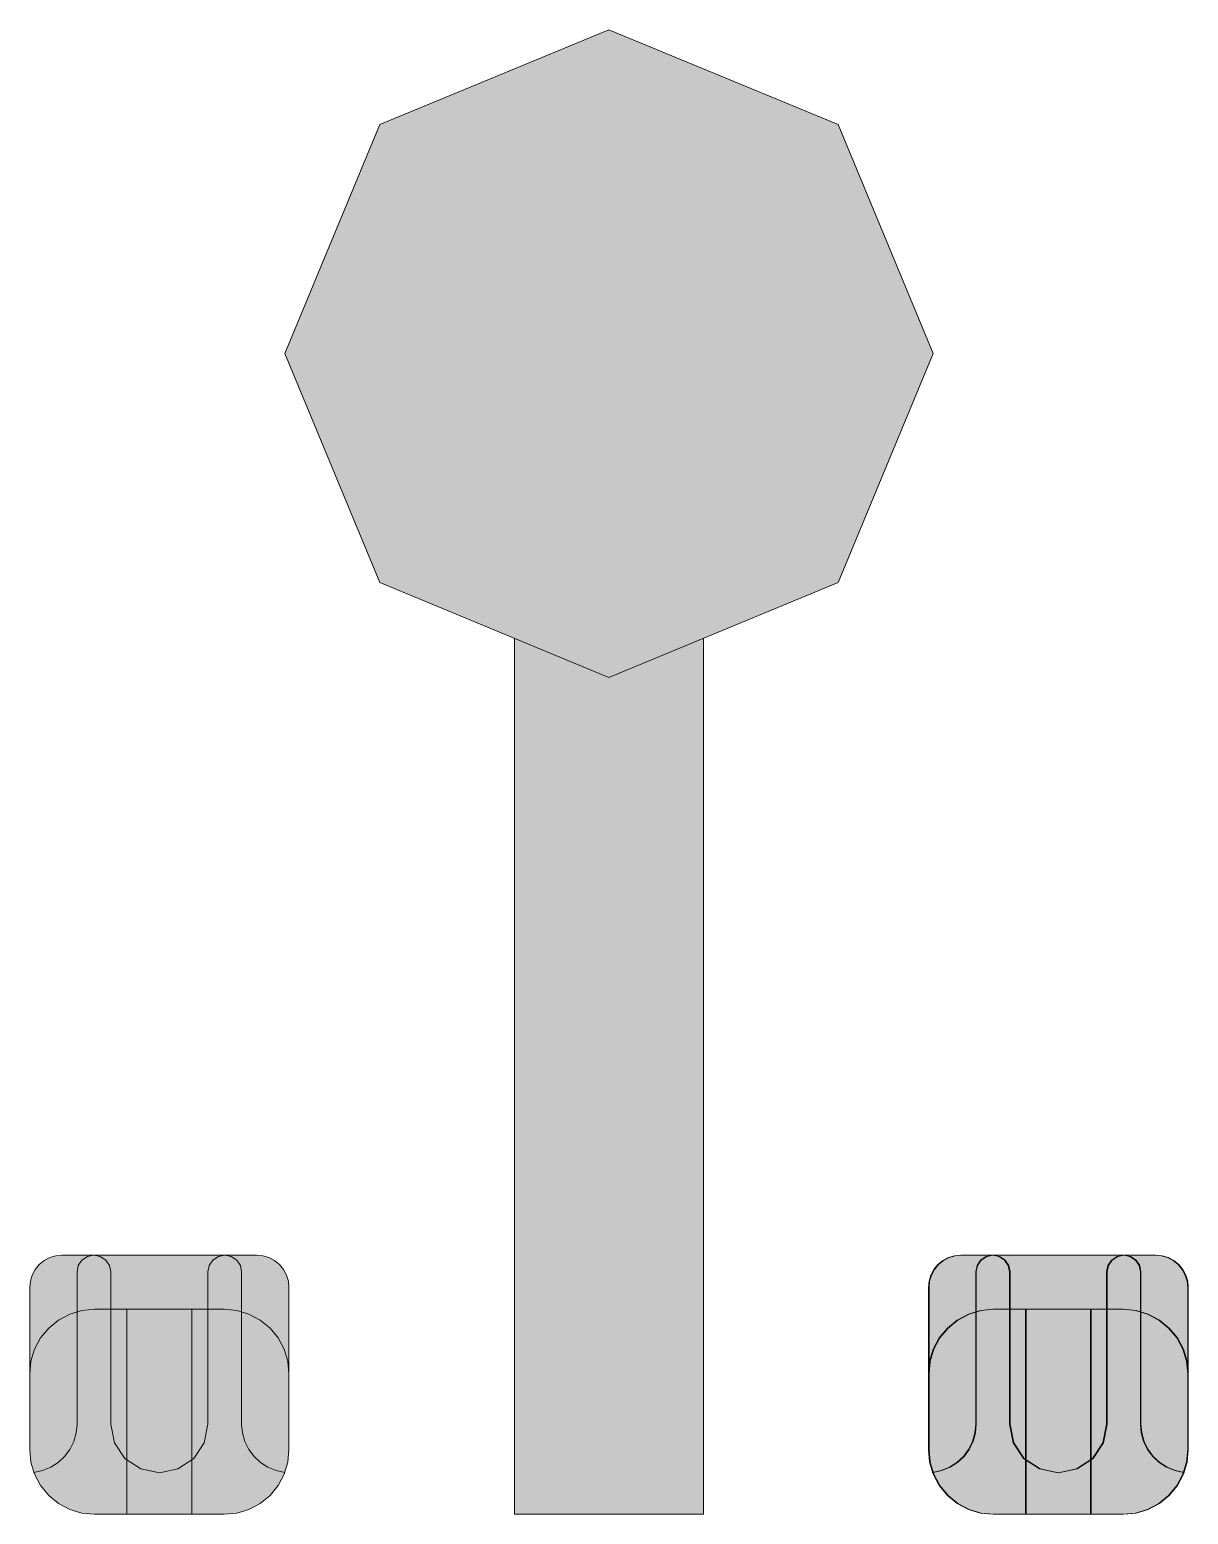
# Model space of a CAD drawing. Header units: millimetres. Extents: x 1356.794 to 1357.009, y 1285.701 to 1285.976.
import ezdxf

# ---------------------------------------------------------------- set-up
doc = ezdxf.new("R2010")
doc.units = ezdxf.units.MM
doc.layers.add('AR-MOB_cama casal', color=255, linetype='Continuous')
doc.layers.add('AR-Mobiliário', color=1, linetype='Continuous', lineweight=0)

msp = doc.modelspace()

# ---------------------------------------------------------------- hatches: boundary and pattern name
at = {"layer": 'AR-MOB_cama casal'}
h = msp.add_hatch(color=254, dxfattribs=at)
h.set_gradient(color1=(214, 214, 214), rotation=90, one_color=1, tint=1, name='CYLINDER')
h.paths.add_polyline_path([(1356.85906, 1285.95852), (1356.84148, 1285.9161), (1356.85906, 1285.87367), (1356.90148, 1285.8561), (1356.94391, 1285.87367), (1356.96148, 1285.9161), (1356.94391, 1285.95852), (1356.90148, 1285.9761)])
h.paths.add_polyline_path([(1356.88398, 1285.86334), (1356.88398, 1285.7011), (1356.91898, 1285.7011), (1356.91898, 1285.86334), (1356.90148, 1285.8561)])
h = msp.add_hatch(color=254, dxfattribs=at)
h.set_gradient(color1=(214, 214, 214), rotation=90, one_color=1, tint=1, name='CYLINDER')
h.paths.add_polyline_path([(1356.79906, 1285.74898), (1356.79793, 1285.74864), (1356.7969, 1285.74808), (1356.79599, 1285.74734), (1356.79524, 1285.74643), (1356.79469, 1285.74539), (1356.79435, 1285.74427), (1356.79423, 1285.7431), (1356.79423, 1285.7271), (1356.79446, 1285.72944), (1356.79514, 1285.73169), (1356.79625, 1285.73376), (1356.79775, 1285.73558), (1356.79956, 1285.73707), (1356.80164, 1285.73818), (1356.80299, 1285.73859), (1356.80299, 1285.74598), (1356.80323, 1285.74717), (1356.8039, 1285.74818), (1356.80492, 1285.74886), (1356.80611, 1285.7491), (1356.80023, 1285.7491)])
h.paths.add_polyline_path([(1356.80611, 1285.7491), (1356.80492, 1285.74886), (1356.8039, 1285.74818), (1356.80323, 1285.74717), (1356.80299, 1285.74598), (1356.80299, 1285.73859), (1356.80389, 1285.73886), (1356.80623, 1285.7391), (1356.80923, 1285.7391), (1356.80923, 1285.74598), (1356.80899, 1285.74717), (1356.80832, 1285.74818), (1356.8073, 1285.74886)])
h.paths.add_polyline_path([(1356.80611, 1285.7491), (1356.8073, 1285.74886), (1356.80832, 1285.74818), (1356.80899, 1285.74717), (1356.80923, 1285.74598), (1356.80923, 1285.7391), (1356.82723, 1285.7391), (1356.82723, 1285.74598), (1356.82747, 1285.74717), (1356.82814, 1285.74818), (1356.82916, 1285.74886), (1356.83035, 1285.7491)])
h.paths.add_polyline_path([(1356.83154, 1285.74886), (1356.83035, 1285.7491), (1356.82916, 1285.74886), (1356.82814, 1285.74818), (1356.82747, 1285.74717), (1356.82723, 1285.74598), (1356.82723, 1285.7391), (1356.83023, 1285.7391), (1356.83257, 1285.73886), (1356.83347, 1285.73859), (1356.83347, 1285.74598), (1356.83323, 1285.74717), (1356.83256, 1285.74818)])
h.paths.add_polyline_path([(1356.83853, 1285.74864), (1356.8374, 1285.74898), (1356.83623, 1285.7491), (1356.83035, 1285.7491), (1356.83154, 1285.74886), (1356.83256, 1285.74818), (1356.83323, 1285.74717), (1356.83347, 1285.74598), (1356.83347, 1285.73859), (1356.83482, 1285.73818), (1356.8369, 1285.73707), (1356.83872, 1285.73558), (1356.84021, 1285.73376), (1356.84132, 1285.73169), (1356.842, 1285.72944), (1356.84223, 1285.7271), (1356.84223, 1285.7431), (1356.84212, 1285.74427), (1356.84177, 1285.74539), (1356.84122, 1285.74643), (1356.84047, 1285.74734), (1356.83956, 1285.74808)])
h.paths.add_polyline_path([(1356.8369, 1285.73707), (1356.83482, 1285.73818), (1356.83347, 1285.73859), (1356.83347, 1285.7178), (1356.83362, 1285.71617), (1356.83406, 1285.71459), (1356.83478, 1285.71312), (1356.83576, 1285.71181), (1356.83696, 1285.71069), (1356.83834, 1285.70981), (1356.83985, 1285.70919), (1356.84143, 1285.70887), (1356.842, 1285.71075), (1356.84223, 1285.7131), (1356.84223, 1285.7271), (1356.842, 1285.72944), (1356.84132, 1285.73169), (1356.84021, 1285.73376), (1356.83872, 1285.73558)])
h.paths.add_polyline_path([(1356.83023, 1285.7391), (1356.82723, 1285.7391), (1356.82723, 1285.7178), (1356.82655, 1285.71436), (1356.82459, 1285.71144), (1356.82423, 1285.7112), (1356.82423, 1285.7011), (1356.83023, 1285.7011), (1356.83257, 1285.70133), (1356.83482, 1285.70201), (1356.8369, 1285.70312), (1356.83872, 1285.70461), (1356.84021, 1285.70643), (1356.84132, 1285.7085), (1356.84143, 1285.70887), (1356.83985, 1285.70919), (1356.83834, 1285.70981), (1356.83696, 1285.71069), (1356.83576, 1285.71181), (1356.83478, 1285.71312), (1356.83406, 1285.71459), (1356.83362, 1285.71617), (1356.83347, 1285.7178), (1356.83347, 1285.73859), (1356.83257, 1285.73886)])
h.paths.add_polyline_path([(1356.82423, 1285.7391), (1356.82423, 1285.7112), (1356.82459, 1285.71144), (1356.82655, 1285.71436), (1356.82723, 1285.7178), (1356.82723, 1285.7391)])
h.paths.add_polyline_path([(1356.81223, 1285.7391), (1356.81223, 1285.7112), (1356.81479, 1285.70949), (1356.81823, 1285.7088), (1356.82167, 1285.70949), (1356.82423, 1285.7112), (1356.82423, 1285.7391)])
h.paths.add_polyline_path([(1356.81823, 1285.7088), (1356.81479, 1285.70949), (1356.81223, 1285.7112), (1356.81223, 1285.7011), (1356.82423, 1285.7011), (1356.82423, 1285.7112), (1356.82167, 1285.70949)])
h.paths.add_polyline_path([(1356.80623, 1285.7391), (1356.80389, 1285.73886), (1356.80299, 1285.73859), (1356.80299, 1285.7178), (1356.80284, 1285.71617), (1356.8024, 1285.71459), (1356.80168, 1285.71312), (1356.8007, 1285.71181), (1356.7995, 1285.71069), (1356.79812, 1285.70981), (1356.79661, 1285.70919), (1356.79503, 1285.70887), (1356.79514, 1285.7085), (1356.79625, 1285.70643), (1356.79775, 1285.70461), (1356.79956, 1285.70312), (1356.80164, 1285.70201), (1356.80389, 1285.70133), (1356.80623, 1285.7011), (1356.81223, 1285.7011), (1356.81223, 1285.7112), (1356.81187, 1285.71144), (1356.80992, 1285.71436), (1356.80923, 1285.7178), (1356.80923, 1285.7391)])
h.paths.add_polyline_path([(1356.79956, 1285.73707), (1356.79775, 1285.73558), (1356.79625, 1285.73376), (1356.79514, 1285.73169), (1356.79446, 1285.72944), (1356.79423, 1285.7271), (1356.79423, 1285.7131), (1356.79446, 1285.71075), (1356.79503, 1285.70887), (1356.79661, 1285.70919), (1356.79812, 1285.70981), (1356.7995, 1285.71069), (1356.8007, 1285.71181), (1356.80168, 1285.71312), (1356.8024, 1285.71459), (1356.80284, 1285.71617), (1356.80299, 1285.7178), (1356.80299, 1285.73859), (1356.80164, 1285.73818)])
h.paths.add_polyline_path([(1356.80923, 1285.7391), (1356.80923, 1285.7178), (1356.80992, 1285.71436), (1356.81187, 1285.71144), (1356.81223, 1285.7112), (1356.81223, 1285.7391)], flags=17)
h = msp.add_hatch(color=254, dxfattribs=at)
h.set_gradient(color1=(214, 214, 214), rotation=90, one_color=1, tint=1, name='CYLINDER')
h.paths.add_polyline_path([(1356.96545, 1285.74898), (1356.96432, 1285.74864), (1356.96329, 1285.74808), (1356.96238, 1285.74734), (1356.96163, 1285.74643), (1356.96108, 1285.74539), (1356.96073, 1285.74427), (1356.96062, 1285.7431), (1356.96062, 1285.7271), (1356.96085, 1285.72944), (1356.96153, 1285.73169), (1356.96264, 1285.73376), (1356.96413, 1285.73558), (1356.96595, 1285.73707), (1356.96803, 1285.73818), (1356.96938, 1285.73859), (1356.96938, 1285.74598), (1356.96962, 1285.74717), (1356.97029, 1285.74818), (1356.9713, 1285.74886), (1356.9725, 1285.7491), (1356.96662, 1285.7491)])
h.paths.add_polyline_path([(1356.9725, 1285.7491), (1356.9713, 1285.74886), (1356.97029, 1285.74818), (1356.96962, 1285.74717), (1356.96938, 1285.74598), (1356.96938, 1285.73859), (1356.97028, 1285.73886), (1356.97262, 1285.7391), (1356.97562, 1285.7391), (1356.97562, 1285.74598), (1356.97538, 1285.74717), (1356.9747, 1285.74818), (1356.97369, 1285.74886)])
h.paths.add_polyline_path([(1356.9725, 1285.7491), (1356.97369, 1285.74886), (1356.9747, 1285.74818), (1356.97538, 1285.74717), (1356.97562, 1285.74598), (1356.97562, 1285.7391), (1356.99362, 1285.7391), (1356.99362, 1285.74598), (1356.99386, 1285.74717), (1356.99453, 1285.74818), (1356.99554, 1285.74886), (1356.99674, 1285.7491)])
h.paths.add_polyline_path([(1356.99793, 1285.74886), (1356.99674, 1285.7491), (1356.99554, 1285.74886), (1356.99453, 1285.74818), (1356.99386, 1285.74717), (1356.99362, 1285.74598), (1356.99362, 1285.7391), (1356.99662, 1285.7391), (1356.99896, 1285.73886), (1356.99986, 1285.73859), (1356.99986, 1285.74598), (1356.99962, 1285.74717), (1356.99894, 1285.74818)])
h.paths.add_polyline_path([(1357.00491, 1285.74864), (1357.00379, 1285.74898), (1357.00262, 1285.7491), (1356.99674, 1285.7491), (1356.99793, 1285.74886), (1356.99894, 1285.74818), (1356.99962, 1285.74717), (1356.99986, 1285.74598), (1356.99986, 1285.73859), (1357.00121, 1285.73818), (1357.00329, 1285.73707), (1357.0051, 1285.73558), (1357.0066, 1285.73376), (1357.00771, 1285.73169), (1357.00839, 1285.72944), (1357.00862, 1285.7271), (1357.00862, 1285.7431), (1357.0085, 1285.74427), (1357.00816, 1285.74539), (1357.00761, 1285.74643), (1357.00686, 1285.74734), (1357.00595, 1285.74808)])
h.paths.add_polyline_path([(1357.00329, 1285.73707), (1357.00121, 1285.73818), (1356.99986, 1285.73859), (1356.99986, 1285.7178), (1357.00001, 1285.71617), (1357.00045, 1285.71459), (1357.00117, 1285.71312), (1357.00215, 1285.71181), (1357.00334, 1285.71069), (1357.00472, 1285.70981), (1357.00624, 1285.70919), (1357.00782, 1285.70887), (1357.00839, 1285.71075), (1357.00862, 1285.7131), (1357.00862, 1285.7271), (1357.00839, 1285.72944), (1357.00771, 1285.73169), (1357.0066, 1285.73376), (1357.0051, 1285.73558)])
h.paths.add_polyline_path([(1356.99662, 1285.7391), (1356.99362, 1285.7391), (1356.99362, 1285.7178), (1356.99293, 1285.71436), (1356.99098, 1285.71144), (1356.99062, 1285.7112), (1356.99062, 1285.7011), (1356.99662, 1285.7011), (1356.99896, 1285.70133), (1357.00121, 1285.70201), (1357.00329, 1285.70312), (1357.0051, 1285.70461), (1357.0066, 1285.70643), (1357.00771, 1285.7085), (1357.00782, 1285.70887), (1357.00624, 1285.70919), (1357.00472, 1285.70981), (1357.00334, 1285.71069), (1357.00215, 1285.71181), (1357.00117, 1285.71312), (1357.00045, 1285.71459), (1357.00001, 1285.71617), (1356.99986, 1285.7178), (1356.99986, 1285.73859), (1356.99896, 1285.73886)])
h.paths.add_polyline_path([(1356.99062, 1285.7391), (1356.99062, 1285.7112), (1356.99098, 1285.71144), (1356.99293, 1285.71436), (1356.99362, 1285.7178), (1356.99362, 1285.7391)])
h.paths.add_polyline_path([(1356.97862, 1285.7391), (1356.97862, 1285.7112), (1356.98117, 1285.70949), (1356.98462, 1285.7088), (1356.98806, 1285.70949), (1356.99062, 1285.7112), (1356.99062, 1285.7391)])
h.paths.add_polyline_path([(1356.98462, 1285.7088), (1356.98117, 1285.70949), (1356.97862, 1285.7112), (1356.97862, 1285.7011), (1356.99062, 1285.7011), (1356.99062, 1285.7112), (1356.98806, 1285.70949)])
h.paths.add_polyline_path([(1356.97262, 1285.7391), (1356.97028, 1285.73886), (1356.96938, 1285.73859), (1356.96938, 1285.7178), (1356.96923, 1285.71617), (1356.96879, 1285.71459), (1356.96807, 1285.71312), (1356.96709, 1285.71181), (1356.96589, 1285.71069), (1356.96451, 1285.70981), (1356.963, 1285.70919), (1356.96142, 1285.70887), (1356.96153, 1285.7085), (1356.96264, 1285.70643), (1356.96413, 1285.70461), (1356.96595, 1285.70312), (1356.96803, 1285.70201), (1356.97028, 1285.70133), (1356.97262, 1285.7011), (1356.97862, 1285.7011), (1356.97862, 1285.7112), (1356.97825, 1285.71144), (1356.9763, 1285.71436), (1356.97562, 1285.7178), (1356.97562, 1285.7391)])
h.paths.add_polyline_path([(1356.96595, 1285.73707), (1356.96413, 1285.73558), (1356.96264, 1285.73376), (1356.96153, 1285.73169), (1356.96085, 1285.72944), (1356.96062, 1285.7271), (1356.96062, 1285.7131), (1356.96085, 1285.71075), (1356.96142, 1285.70887), (1356.963, 1285.70919), (1356.96451, 1285.70981), (1356.96589, 1285.71069), (1356.96709, 1285.71181), (1356.96807, 1285.71312), (1356.96879, 1285.71459), (1356.96923, 1285.71617), (1356.96938, 1285.7178), (1356.96938, 1285.73859), (1356.96803, 1285.73818)])
h.paths.add_polyline_path([(1356.97562, 1285.7391), (1356.97562, 1285.7178), (1356.9763, 1285.71436), (1356.97825, 1285.71144), (1356.97862, 1285.7112), (1356.97862, 1285.7391)], flags=17)

# ---------------------------------------------------------------- linework, layer by layer
at = {"layer": 'AR-Mobiliário', "linetype": 'Continuous', "lineweight": 15}
for points in [[(1356.90148, 1285.9761, 0), (1356.85906, 1285.95852, 0), (1356.84148, 1285.9161, 0), (1356.85906, 1285.87367, 0), (1356.90148, 1285.8561, 0), (1356.94391, 1285.87367, 0), (1356.96148, 1285.9161, 0), (1356.94391, 1285.95852, 0), (1356.90148, 1285.9761, 0)], [(1356.91898, 1285.7011, 0), (1356.88398, 1285.7011, 0), (1356.88398, 1285.86334, 0)], [(1356.91898, 1285.86334, 0), (1356.91898, 1285.7011, 0)], [(1356.80023, 1285.7491, 0), (1356.79906, 1285.74898, 0), (1356.79793, 1285.74864, 0), (1356.7969, 1285.74808, 0), (1356.79599, 1285.74734, 0), (1356.79524, 1285.74643, 0), (1356.79469, 1285.74539, 0), (1356.79435, 1285.74427, 0), (1356.79423, 1285.7431, 0)], [(1356.80923, 1285.74598, 0), (1356.80899, 1285.74717, 0), (1356.80832, 1285.74818, 0), (1356.8073, 1285.74886, 0), (1356.80611, 1285.7491, 0), (1356.80492, 1285.74886, 0), (1356.8039, 1285.74818, 0), (1356.80323, 1285.74717, 0), (1356.80299, 1285.74598, 0)], [(1356.83347, 1285.74598, 0), (1356.83323, 1285.74717, 0), (1356.83256, 1285.74818, 0), (1356.83154, 1285.74886, 0), (1356.83035, 1285.7491, 0), (1356.82916, 1285.74886, 0), (1356.82814, 1285.74818, 0), (1356.82747, 1285.74717, 0), (1356.82723, 1285.74598, 0)], [(1356.84223, 1285.7431, 0), (1356.84212, 1285.74427, 0), (1356.84177, 1285.74539, 0), (1356.84122, 1285.74643, 0), (1356.84047, 1285.74734, 0), (1356.83956, 1285.74808, 0), (1356.83853, 1285.74864, 0), (1356.8374, 1285.74898, 0), (1356.83623, 1285.7491, 0)], [(1356.96662, 1285.7491, 0), (1356.96545, 1285.74898, 0), (1356.96432, 1285.74864, 0), (1356.96329, 1285.74808, 0), (1356.96238, 1285.74734, 0), (1356.96163, 1285.74643, 0), (1356.96108, 1285.74539, 0), (1356.96073, 1285.74427, 0), (1356.96062, 1285.7431, 0)], [(1356.96673, 1285.7491, 0), (1356.96556, 1285.74898, 0), (1356.96444, 1285.74864, 0), (1356.9634, 1285.74808, 0), (1356.96249, 1285.74734, 0), (1356.96175, 1285.74643, 0), (1356.96119, 1285.74539, 0), (1356.96085, 1285.74427, 0), (1356.96073, 1285.7431, 0)], [(1356.97562, 1285.74598, 0), (1356.97538, 1285.74717, 0), (1356.9747, 1285.74818, 0), (1356.97369, 1285.74886, 0), (1356.9725, 1285.7491, 0), (1356.9713, 1285.74886, 0), (1356.97029, 1285.74818, 0), (1356.96962, 1285.74717, 0), (1356.96938, 1285.74598, 0)], [(1356.97573, 1285.74598, 0), (1356.9755, 1285.74717, 0), (1356.97482, 1285.74818, 0), (1356.97381, 1285.74886, 0), (1356.97261, 1285.7491, 0), (1356.97142, 1285.74886, 0), (1356.97041, 1285.74818, 0), (1356.96973, 1285.74717, 0), (1356.96949, 1285.74598, 0)], [(1356.99986, 1285.74598, 0), (1356.99962, 1285.74717, 0), (1356.99894, 1285.74818, 0), (1356.99793, 1285.74886, 0), (1356.99674, 1285.7491, 0), (1356.99554, 1285.74886, 0), (1356.99453, 1285.74818, 0), (1356.99386, 1285.74717, 0), (1356.99362, 1285.74598, 0)], [(1356.99997, 1285.74598, 0), (1356.99974, 1285.74717, 0), (1356.99906, 1285.74818, 0), (1356.99805, 1285.74886, 0), (1356.99685, 1285.7491, 0), (1356.99566, 1285.74886, 0), (1356.99465, 1285.74818, 0), (1356.99397, 1285.74717, 0), (1356.99373, 1285.74598, 0)], [(1357.00862, 1285.7431, 0), (1357.0085, 1285.74427, 0), (1357.00816, 1285.74539, 0), (1357.00761, 1285.74643, 0), (1357.00686, 1285.74734, 0), (1357.00595, 1285.74808, 0), (1357.00491, 1285.74864, 0), (1357.00379, 1285.74898, 0), (1357.00262, 1285.7491, 0)], [(1357.00873, 1285.7431, 0), (1357.00862, 1285.74427, 0), (1357.00828, 1285.74539, 0), (1357.00772, 1285.74643, 0), (1357.00698, 1285.74734, 0), (1357.00607, 1285.74808, 0), (1357.00503, 1285.74864, 0), (1357.0039, 1285.74898, 0), (1357.00273, 1285.7491, 0)], [(1356.80623, 1285.7391, 0), (1356.80389, 1285.73886, 0), (1356.80164, 1285.73818, 0), (1356.79956, 1285.73707, 0), (1356.79775, 1285.73558, 0), (1356.79625, 1285.73376, 0), (1356.79514, 1285.73169, 0), (1356.79446, 1285.72944, 0), (1356.79423, 1285.7271, 0)], [(1356.84223, 1285.7271, 0), (1356.842, 1285.72944, 0), (1356.84132, 1285.73169, 0), (1356.84021, 1285.73376, 0), (1356.83872, 1285.73558, 0), (1356.8369, 1285.73707, 0), (1356.83482, 1285.73818, 0), (1356.83257, 1285.73886, 0), (1356.83023, 1285.7391, 0)], [(1356.97262, 1285.7391, 0), (1356.97028, 1285.73886, 0), (1356.96803, 1285.73818, 0), (1356.96595, 1285.73707, 0), (1356.96413, 1285.73558, 0), (1356.96264, 1285.73376, 0), (1356.96153, 1285.73169, 0), (1356.96085, 1285.72944, 0), (1356.96062, 1285.7271, 0)], [(1356.97273, 1285.7391, 0), (1356.97039, 1285.73886, 0), (1356.96814, 1285.73818, 0), (1356.96607, 1285.73707, 0), (1356.96425, 1285.73558, 0), (1356.96276, 1285.73376, 0), (1356.96165, 1285.73169, 0), (1356.96096, 1285.72944, 0), (1356.96073, 1285.7271, 0)], [(1357.00862, 1285.7271, 0), (1357.00839, 1285.72944, 0), (1357.00771, 1285.73169, 0), (1357.0066, 1285.73376, 0), (1357.0051, 1285.73558, 0), (1357.00329, 1285.73707, 0), (1357.00121, 1285.73818, 0), (1356.99896, 1285.73886, 0), (1356.99662, 1285.7391, 0)], [(1357.00873, 1285.7271, 0), (1357.0085, 1285.72944, 0), (1357.00782, 1285.73169, 0), (1357.00671, 1285.73376, 0), (1357.00522, 1285.73558, 0), (1357.0034, 1285.73707, 0), (1357.00133, 1285.73818, 0), (1356.99908, 1285.73886, 0), (1356.99673, 1285.7391, 0)], [(1356.795, 1285.70886, 0), (1356.79661, 1285.70919, 0), (1356.79812, 1285.70981, 0), (1356.7995, 1285.71069, 0), (1356.8007, 1285.71181, 0), (1356.80168, 1285.71312, 0), (1356.8024, 1285.71459, 0), (1356.80284, 1285.71617, 0), (1356.80299, 1285.7178, 0)], [(1356.80923, 1285.7178, 0), (1356.80992, 1285.71436, 0), (1356.81187, 1285.71144, 0), (1356.81479, 1285.70949, 0), (1356.81823, 1285.7088, 0), (1356.82167, 1285.70949, 0), (1356.82459, 1285.71144, 0), (1356.82655, 1285.71436, 0), (1356.82723, 1285.7178, 0)], [(1356.83347, 1285.7178, 0), (1356.83362, 1285.71617, 0), (1356.83406, 1285.71459, 0), (1356.83478, 1285.71312, 0), (1356.83576, 1285.71181, 0), (1356.83696, 1285.71069, 0), (1356.83834, 1285.70981, 0), (1356.83985, 1285.70919, 0), (1356.84146, 1285.70886, 0)], [(1356.96139, 1285.70886, 0), (1356.963, 1285.70919, 0), (1356.96451, 1285.70981, 0), (1356.96589, 1285.71069, 0), (1356.96709, 1285.71181, 0), (1356.96807, 1285.71312, 0), (1356.96879, 1285.71459, 0), (1356.96923, 1285.71617, 0), (1356.96938, 1285.7178, 0)], [(1356.96151, 1285.70886, 0), (1356.96311, 1285.70919, 0), (1356.96463, 1285.70981, 0), (1356.96601, 1285.71069, 0), (1356.96721, 1285.71181, 0), (1356.96818, 1285.71312, 0), (1356.9689, 1285.71459, 0), (1356.96934, 1285.71617, 0), (1356.96949, 1285.7178, 0)], [(1356.97562, 1285.7178, 0), (1356.9763, 1285.71436, 0), (1356.97825, 1285.71144, 0), (1356.98117, 1285.70949, 0), (1356.98462, 1285.7088, 0), (1356.98806, 1285.70949, 0), (1356.99098, 1285.71144, 0), (1356.99293, 1285.71436, 0), (1356.99362, 1285.7178, 0)], [(1356.97573, 1285.7178, 0), (1356.97642, 1285.71436, 0), (1356.97837, 1285.71144, 0), (1356.98129, 1285.70949, 0), (1356.98473, 1285.7088, 0), (1356.98818, 1285.70949, 0), (1356.9911, 1285.71144, 0), (1356.99305, 1285.71436, 0), (1356.99373, 1285.7178, 0)], [(1356.99986, 1285.7178, 0), (1357.00001, 1285.71617, 0), (1357.00045, 1285.71459, 0), (1357.00117, 1285.71312, 0), (1357.00215, 1285.71181, 0), (1357.00334, 1285.71069, 0), (1357.00472, 1285.70981, 0), (1357.00624, 1285.70919, 0), (1357.00785, 1285.70886, 0)], [(1356.99997, 1285.7178, 0), (1357.00012, 1285.71617, 0), (1357.00057, 1285.71459, 0), (1357.00129, 1285.71312, 0), (1357.00226, 1285.71181, 0), (1357.00346, 1285.71069, 0), (1357.00484, 1285.70981, 0), (1357.00636, 1285.70919, 0), (1357.00796, 1285.70886, 0)], [(1356.79423, 1285.7131, 0), (1356.79446, 1285.71075, 0), (1356.79514, 1285.7085, 0), (1356.79625, 1285.70643, 0), (1356.79775, 1285.70461, 0), (1356.79956, 1285.70312, 0), (1356.80164, 1285.70201, 0), (1356.80389, 1285.70133, 0), (1356.80623, 1285.7011, 0)], [(1356.83023, 1285.7011, 0), (1356.83257, 1285.70133, 0), (1356.83482, 1285.70201, 0), (1356.8369, 1285.70312, 0), (1356.83872, 1285.70461, 0), (1356.84021, 1285.70643, 0), (1356.84132, 1285.7085, 0), (1356.842, 1285.71075, 0), (1356.84223, 1285.7131, 0)], [(1356.96062, 1285.7131, 0), (1356.96085, 1285.71075, 0), (1356.96153, 1285.7085, 0), (1356.96264, 1285.70643, 0), (1356.96413, 1285.70461, 0), (1356.96595, 1285.70312, 0), (1356.96803, 1285.70201, 0), (1356.97028, 1285.70133, 0), (1356.97262, 1285.7011, 0)], [(1356.96073, 1285.7131, 0), (1356.96096, 1285.71075, 0), (1356.96165, 1285.7085, 0), (1356.96276, 1285.70643, 0), (1356.96425, 1285.70461, 0), (1356.96607, 1285.70312, 0), (1356.96814, 1285.70201, 0), (1356.97039, 1285.70133, 0), (1356.97273, 1285.7011, 0)], [(1356.99662, 1285.7011, 0), (1356.99896, 1285.70133, 0), (1357.00121, 1285.70201, 0), (1357.00329, 1285.70312, 0), (1357.0051, 1285.70461, 0), (1357.0066, 1285.70643, 0), (1357.00771, 1285.7085, 0), (1357.00839, 1285.71075, 0), (1357.00862, 1285.7131, 0)], [(1356.99673, 1285.7011, 0), (1356.99908, 1285.70133, 0), (1357.00133, 1285.70201, 0), (1357.0034, 1285.70312, 0), (1357.00522, 1285.70461, 0), (1357.00671, 1285.70643, 0), (1357.00782, 1285.7085, 0), (1357.0085, 1285.71075, 0), (1357.00873, 1285.7131, 0)]]:
    msp.add_polyline3d(points, dxfattribs=at)
at = {"layer": 'AR-Mobiliário', "linetype": 'Continuous', "lineweight": 15, "invisible_edges": 8}
for points in [[(1356.83623, 1285.7491), (1356.80023, 1285.7491), (1356.80023, 1285.7491)], [(1357.00262, 1285.7491), (1356.96662, 1285.7491), (1356.96662, 1285.7491)], [(1357.00273, 1285.7491), (1356.96673, 1285.7491), (1356.96673, 1285.7491)], [(1356.80299, 1285.74598), (1356.80299, 1285.7178), (1356.80299, 1285.7178)], [(1356.80923, 1285.7178), (1356.80923, 1285.74598), (1356.80923, 1285.74598)], [(1356.82723, 1285.74598), (1356.82723, 1285.7178), (1356.82723, 1285.7178)], [(1356.83347, 1285.7178), (1356.83347, 1285.74598), (1356.83347, 1285.74598)], [(1356.96938, 1285.74598), (1356.96938, 1285.7178), (1356.96938, 1285.7178)], [(1356.96949, 1285.74598), (1356.96949, 1285.7178), (1356.96949, 1285.7178)], [(1356.97562, 1285.7178), (1356.97562, 1285.74598), (1356.97562, 1285.74598)], [(1356.97573, 1285.7178), (1356.97573, 1285.74598), (1356.97573, 1285.74598)], [(1356.99362, 1285.74598), (1356.99362, 1285.7178), (1356.99362, 1285.7178)], [(1356.99373, 1285.74598), (1356.99373, 1285.7178), (1356.99373, 1285.7178)], [(1356.99986, 1285.7178), (1356.99986, 1285.74598), (1356.99986, 1285.74598)], [(1356.99997, 1285.7178), (1356.99997, 1285.74598), (1356.99997, 1285.74598)], [(1356.79423, 1285.7431), (1356.79423, 1285.7131), (1356.79423, 1285.7131)], [(1356.84223, 1285.7131), (1356.84223, 1285.7431), (1356.84223, 1285.7431)], [(1356.96062, 1285.7431), (1356.96062, 1285.7131), (1356.96062, 1285.7131)], [(1356.96073, 1285.7431), (1356.96073, 1285.7131), (1356.96073, 1285.7131)], [(1357.00862, 1285.7131), (1357.00862, 1285.7431), (1357.00862, 1285.7431)], [(1357.00873, 1285.7131), (1357.00873, 1285.7431), (1357.00873, 1285.7431)], [(1356.83023, 1285.7391), (1356.80623, 1285.7391), (1356.80623, 1285.7391)], [(1356.81223, 1285.7391), (1356.81223, 1285.7011), (1356.81223, 1285.7011)], [(1356.82423, 1285.7391), (1356.82423, 1285.7011), (1356.82423, 1285.7011)], [(1356.99662, 1285.7391), (1356.97262, 1285.7391), (1356.97262, 1285.7391)], [(1356.99673, 1285.7391), (1356.97273, 1285.7391), (1356.97273, 1285.7391)], [(1356.97862, 1285.7391), (1356.97862, 1285.7011), (1356.97862, 1285.7011)], [(1356.97873, 1285.7391), (1356.97873, 1285.7011), (1356.97873, 1285.7011)], [(1356.99062, 1285.7391), (1356.99062, 1285.7011), (1356.99062, 1285.7011)], [(1356.99073, 1285.7391), (1356.99073, 1285.7011), (1356.99073, 1285.7011)], [(1356.80623, 1285.7011), (1356.83023, 1285.7011), (1356.83023, 1285.7011)], [(1356.97262, 1285.7011), (1356.99662, 1285.7011), (1356.99662, 1285.7011)], [(1356.97273, 1285.7011), (1356.99673, 1285.7011), (1356.99673, 1285.7011)]]:
    msp.add_3dface(points, dxfattribs=at)

doc.saveas('drawing.dxf')
